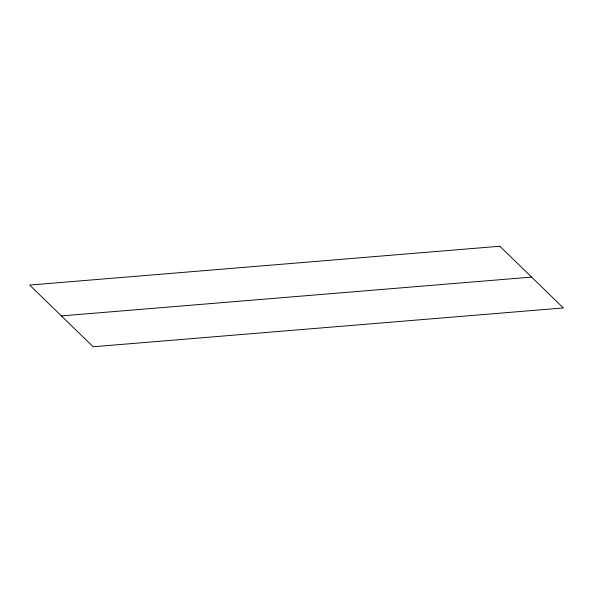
<?xml version="1.0" encoding="UTF-8"?>
<svg xmlns="http://www.w3.org/2000/svg" width="593" height="593" viewBox="0 0 593 593"><rect width="100%" height="100%" fill="white"/><g stroke="black" fill="none" stroke-linecap="round" stroke-linejoin="round"><path stroke-width="0.89" d="M61.413 315.906L531.587 277.094M499.825 246.243L29.65 285.055L93.175 346.757L563.35 307.945L499.825 246.243"/></g></svg>
